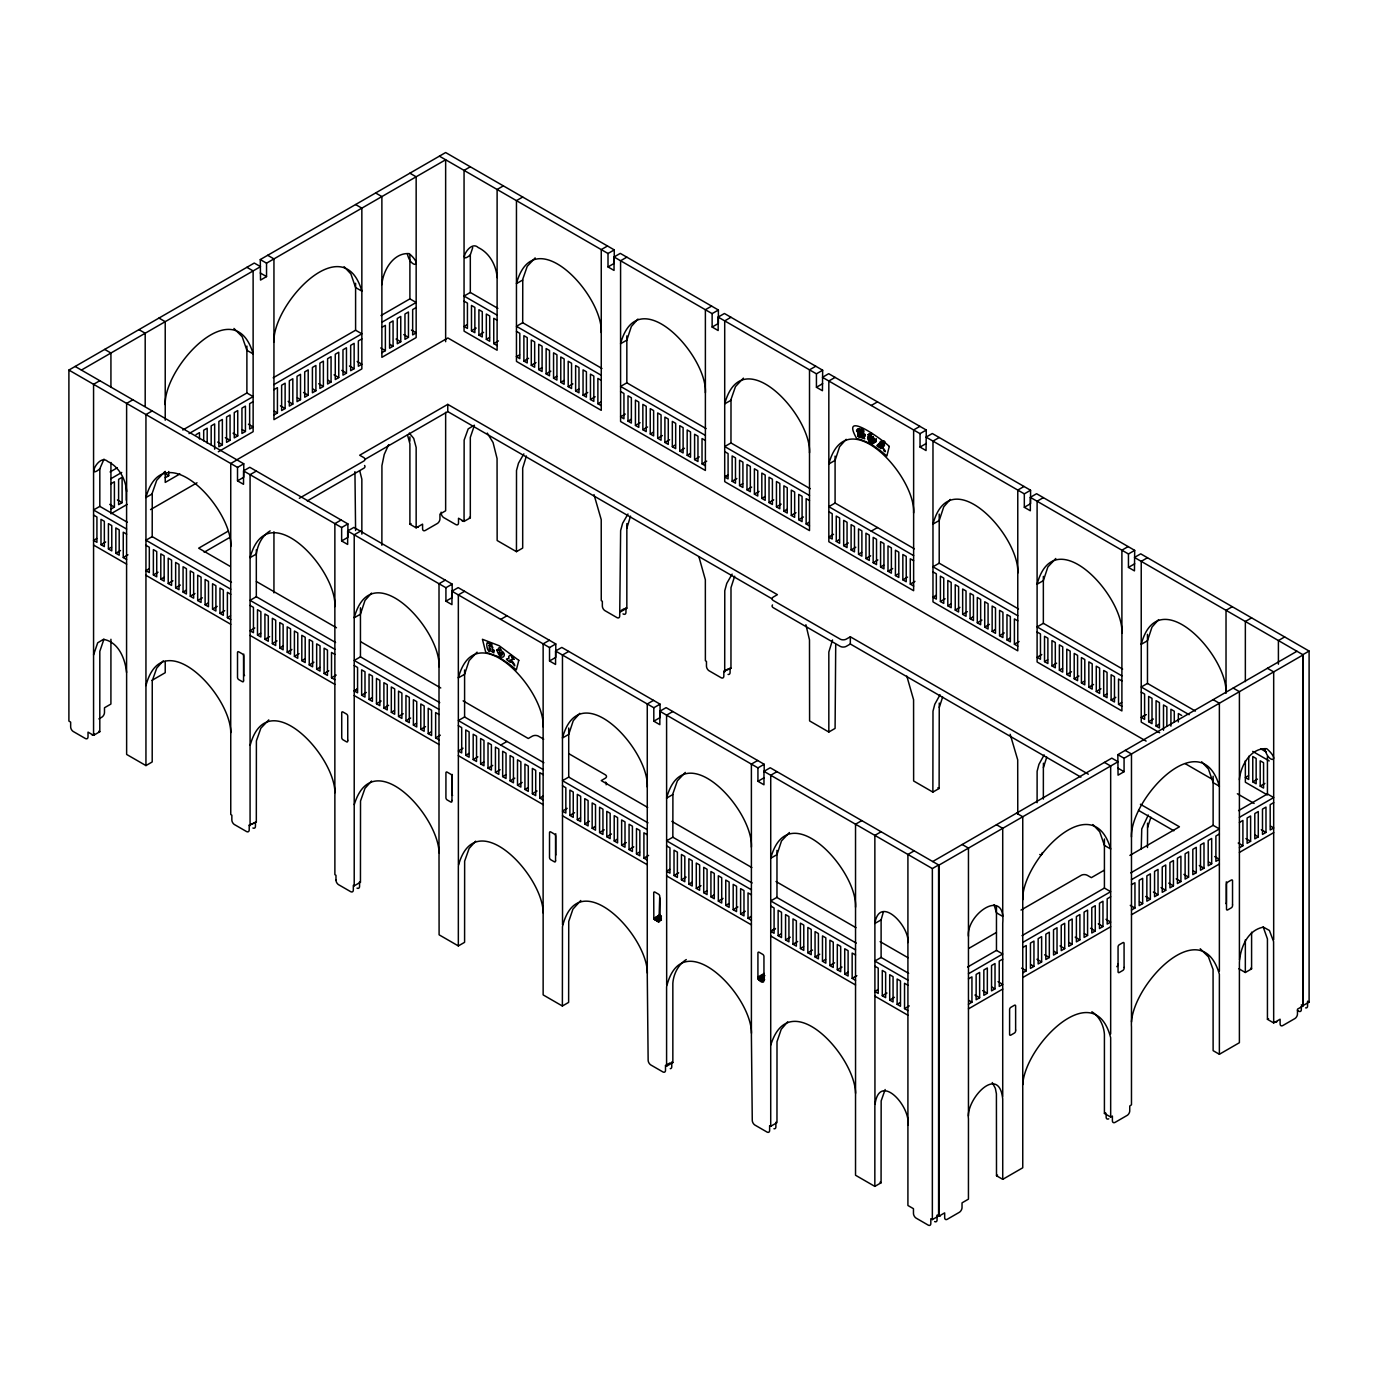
<?xml version="1.0" encoding="UTF-8"?>
<svg xmlns="http://www.w3.org/2000/svg" width="1378" height="1378" viewBox="0 0 1378 1378"><rect width="100%" height="100%" fill="white"/><g stroke="black" fill="none" stroke-linecap="round" stroke-linejoin="round"><path stroke-width="1.5" d="M99.819 380.707L93.566 384.307L93.566 735.335L88.02 732.131L88.02 736.817A3.927 2.274 60 0 1 85.453 738.556L73.12 731.425A3.79 2.188 60 0 1 70.657 726.912L70.657 722.106L68.9 721.09L68.9 370.062L254.275 263.043L260.528 266.643L81.423 370.062M104.005 459.098L99.819 468.778L99.819 506.553M110.929 639.271L110.912 704.055L104.487 707.758L104.487 712.443A3.927 2.274 -60 0 1 101.938 717.128L98.889 718.903M127.155 504.4L110.929 513.77L110.929 462.474M110.929 387.39L110.929 353.026L104.676 349.409M126.569 672.447L126.621 403.392L132.874 399.792M145.19 406.286L145.19 333.235L138.937 329.635M165.222 420.204L165.222 321.677L158.97 318.06M230.712 732.562L230.746 463.508L236.999 459.907M246.886 267.315L253.121 270.915L253.139 431.676L218.327 451.76M256.325 549.788L256.325 596.932M355.593 204.547L361.846 208.147L361.846 368.908L273.946 419.653L273.946 258.909L267.694 255.292M334.854 792.694L334.871 523.623L341.124 520.023M360.45 607.784L360.45 657.048M409.903 173.197L416.156 176.797L416.156 337.558L381.878 357.333L381.878 196.589L375.626 192.972M409.903 441.132L409.903 436.843M438.996 852.81L439.014 583.755L445.249 580.138M464.593 670.035L464.593 717.163M472.723 247.592L470.311 254.878L470.311 292.653M470.311 166.79L464.059 170.407L464.059 331.151L497.113 350.236L497.113 189.492L503.366 185.875M543.121 912.925L543.139 643.87L549.391 640.253M568.718 728.015L568.718 777.278M522.693 197.037L516.457 200.637L516.457 361.398L601.256 410.351L601.256 249.607L607.509 245.99M626.835 335.887L626.835 383.015M647.264 973.057L647.264 703.986L653.516 700.369M626.835 257.152L620.582 260.769L620.582 421.513L705.381 470.466L705.381 309.723L711.634 306.105M757.642 760.501L751.389 764.101L751.406 1033.19M776.968 850.381L776.968 897.509L856.238 943.086M815.759 366.238L809.506 369.838L809.506 530.599L724.707 481.628L724.707 320.885L730.96 317.267M835.085 456.118L835.085 503.246M855.549 1093.305L855.531 824.216L861.767 820.616M881.11 831.778L874.858 835.378L874.944 1104.174M68.9 370.062L237.516 467.418L237.516 480.853L243.527 484.315L243.527 470.897L341.641 527.533L341.641 540.968L347.652 544.431L347.652 531.012L445.921 587.734L445.921 601.17L451.95 604.649L451.95 591.214L549.529 647.557L549.529 660.992L555.558 664.472L555.558 651.036L653.809 707.758L653.809 721.194L659.838 724.673L659.838 711.237L757.934 767.89L757.934 781.309L763.963 784.788L763.963 771.353L932.355 868.571L938.59 864.971L938.59 1215.999L932.355 1219.599L930.822 1218.72L930.822 1223.526A3.79 2.188 60 0 1 928.359 1225.197L916.025 1218.066A3.927 2.274 60 0 1 913.459 1213.381L913.459 1208.695L907.913 1205.492L907.913 854.463L914.165 850.863M919.884 426.353L913.631 429.953L913.631 590.714L828.833 541.743L828.833 381L835.085 377.4M939.21 514.115L939.21 563.378M968.458 1116.042L968.458 848.107L962.206 844.507M996.466 906.362L996.466 950.579M939.21 437.515L932.975 441.115L932.975 601.876L1017.774 650.829L1017.774 490.086L1024.009 486.468M1022.752 1084.693L1022.752 816.758L1016.516 813.158M1043.353 576.366L1043.353 623.493M1110.668 1033.948L1110.668 766.013L1104.415 762.396M1117.834 963.842L1117.834 964.686A1.791 1.033 -60 0 1 1116.817 966.684M1043.353 497.63L1037.1 501.23L1037.1 661.991L1121.899 710.945L1121.899 550.201L1128.151 546.584M1131.476 1021.925L1131.476 753.99L1125.223 750.39M1147.478 634.345L1147.478 683.609M1219.375 971.18L1219.375 703.245L1213.122 699.645M1239.408 959.605L1239.408 691.67L1233.172 688.07M1245.35 760.69L1245.35 782.222L1267.398 794.951M1273.685 939.83L1273.685 671.896L1267.433 668.278M93.566 735.335L99.802 731.718L99.819 651.329L103.936 639.203M126.621 559.468L123.245 557.539L123.245 532.201L126.621 534.147M441.149 512.168L441.149 513.012A3.79 2.188 60 0 0 443.613 517.525L455.963 524.639A3.927 2.274 60 0 0 458.512 522.917L458.512 518.231L464.059 521.418L464.145 440.099L468.175 428.902L473.929 425.44M464.059 521.418L470.311 517.818L470.311 437.412L474.428 425.285M497.113 345.568L493.755 343.622L493.755 318.301L497.113 320.247M1002.719 959.157L999.222 961.103L999.222 986.424L1002.719 984.409L998.034 981.636M93.566 515.062L96.925 517.008L96.925 542.329L93.566 540.314M110.929 509.102L114.408 507.087L114.408 481.766L110.929 483.781M165.222 477.753L168.719 475.737L168.719 471.517M273.946 414.985L277.426 412.969L277.426 387.649L273.946 389.664M354.215 690.878L357.333 689L354.215 690.878L357.574 692.824L357.574 667.486L354.215 665.54M516.457 331.409L519.816 333.338L519.816 358.676L516.457 356.644M475.686 841.166L469.123 848.452L464.644 861.147L464.593 942.328L458.34 945.928L458.34 865.935C475.152 801.789 545.361 877.39 543.139 914.906L543.139 994.899L562.379 1006.009L562.465 926.722C578.123 861.543 649.744 937.143 647.264 975.021L648.142 1060.199A3.927 2.274 60 0 0 650.709 1064.901L663.042 1072.015A3.79 2.188 60 0 0 665.505 1070.344L665.505 1065.538L666.59 1066.176L666.59 986.837C682.248 921.658 753.869 997.259 751.389 1035.136L752.267 1120.314A3.927 2.274 60 0 0 754.834 1125.016L767.167 1132.13A3.79 2.188 60 0 0 769.63 1130.46L769.63 1125.654L770.715 1126.291L776.968 1122.674L777.003 1041.699L781.205 1029.349L787.699 1021.821M666.59 1066.176L672.843 1062.559L672.843 983.237C673.532 973.953 678.269 964.583 686.278 959.553M724.707 451.639L728.084 453.586L728.084 478.907L724.707 476.96L727.842 475.083M770.733 931.339L775.418 928.565L770.733 931.339L774.091 933.285L774.091 907.964L770.733 906.018M770.715 1126.291L770.733 775.263L776.968 771.663M932.975 571.87L936.334 573.816L936.334 599.137L932.975 597.122M968.458 1004.2L971.938 1002.185L971.938 976.864L968.458 978.88M1022.752 972.851L1026.248 970.835L1026.248 945.497L1022.752 947.513M1131.476 909.997L1134.955 908.068L1134.955 882.747L1131.476 884.762M1141.225 692.118L1144.601 694.064L1144.601 719.385L1141.225 717.438L1145.91 714.665M770.819 1044.972C789.818 983.014 857.271 1058.39 855.531 1095.252L855.531 1175.245L874.841 1186.389L874.858 1106C878.32 1070.379 910.944 1105.879 907.913 1125.085M874.841 1186.389L881.076 1182.789L881.162 1100.884L885.158 1089.516M1238.891 968.768L1245.333 972.489L1245.35 939.882M1245.333 972.489L1251.586 968.872L1251.603 932.2M145.947 685.589C162.897 621.22 233.485 697.509 230.746 735.215L230.763 814.536L231.848 815.173L231.848 819.979A3.79 2.188 60 0 0 234.312 824.492L246.645 831.606A3.927 2.274 60 0 0 249.211 829.883L249.211 825.198L256.325 822.098L256.394 740.899L260.855 728.204L268.779 719.902M360.45 531.185L354.215 534.785L354.215 885.813L353.336 885.313L353.336 889.999A3.927 2.274 60 0 1 350.77 891.721L338.437 884.607A3.79 2.188 60 0 1 335.974 880.094M626.835 528.187L630.538 516.095M381.878 284.678C382.946 270.467 393.367 252.415 409.249 253.621C424.045 266.557 410.782 268.986 407.406 254.034M1239.408 779.759C1240.476 765.565 1250.897 747.513 1266.778 748.719C1281.574 761.655 1268.311 764.084 1264.935 749.132M490.775 644.749L490.826 644.267M881.11 957.641L881.11 919.867L883.436 911.685M906.81 676.081L913.58 699.731L913.631 780.981L932.872 792.092L932.992 711.169L934.784 704.261L940.037 694.77M932.872 792.092L939.124 788.492L939.245 707.551L942.638 697.027M165.222 404.667C163.793 366.789 234.673 290.052 253.139 353.905L246.886 350.305L242.183 336.714L233.967 328.446M273.946 341.899C272.499 304.021 343.398 227.284 361.846 291.137L355.593 287.537L350.89 273.946L344.104 266.695M1022.752 899.748C1021.322 861.87 1092.22 785.15 1110.668 849.003L1104.415 845.386L1099.713 831.795L1092.909 824.544M1131.476 836.98C1130.029 799.102 1200.927 722.382 1219.375 786.235L1213.122 782.618L1208.437 769.045L1201.633 761.776M152.2 536.8L152.252 493.1L156.73 480.25L164.654 471.81M522.693 322.9L522.762 279.2L527.24 266.333L535.146 257.893M672.843 837.393L672.912 793.694L677.373 780.844L685.297 772.403M730.96 443.13L731.012 399.431L735.49 386.581L743.414 378.14M862.869 434.139C859.114 441.976 853.998 431.9 862.921 429.557M93.566 654.929L97.683 642.803L103.436 639.358C118.68 641.855 125.329 659.132 126.621 672.895L126.638 754.438L145.947 765.582L152.2 761.965L152.252 680.784L156.73 668.089L163.293 660.82M968.458 936.196C966.288 913.958 1006.095 886.743 1002.719 923.226L1002.719 1096.268M1043.353 799.068L1043.37 767.684L1046.763 757.142M354.267 804.631C373.197 742.242 441.322 818.325 439.014 855.445L439.1 934.818L458.34 945.928M835.723 644.491L835.085 728.411L828.833 732.028L809.592 720.918L809.489 639.857L805.889 624.716M1147.564 827.61L1147.478 847.504M1150.906 817.257L1147.564 827.455L1147.564 823.183M526.396 455.98L522.693 468.072L522.693 548.065L516.457 551.665L497.148 540.52L497.062 458.529L493.066 442.545L487.278 433.071M734.663 576.211L730.995 587.631L730.96 668.296L723.829 671.396L723.829 676.081A3.927 2.274 60 0 1 721.28 677.821L708.929 670.69A3.79 2.188 60 0 1 706.466 666.177L706.466 661.371L705.381 660.751L705.347 579.742L698.887 556.678M832.536 639.943L828.833 652.035L828.833 732.028M388.665 444.629L384.238 454.447L381.93 465.626L381.878 545.257M858.236 432.261C855.807 429.368 858.098 427.628 859.734 429.505C863.817 428.558 860.871 432.554 863.403 433.45C862.163 437.808 869.191 441.701 859.7 435.879M1044.162 754.886L1038.926 764.377L1037.117 771.284L1037.1 802.685M1148.287 815.018L1141.742 828.97L1141.225 849.261M523.864 453.879L518.49 463.18L516.509 470.484L516.457 551.665M627.989 513.994L622.615 523.295L620.634 530.599L619.704 615.966A3.927 2.274 60 0 1 617.155 617.706L604.804 610.575A3.79 2.188 60 0 1 602.341 606.062L602.341 601.256L601.256 600.636L601.221 519.627L594.004 494.616M732.114 574.109L726.757 583.411L724.776 590.714L724.707 671.913M491.102 646.713C494.22 643.715 489.224 642.958 488.277 643.44C485.831 639.599 486.4 650.864 489.621 651.57C487.571 646.713 497.113 656.996 492.807 650.76C496.338 652.276 493.169 648.693 492.049 649.503C491.257 648.849 494.823 646.885 491.154 646.661M580.793 900.506L572.938 909.118L568.735 921.469L568.632 1002.392L562.379 1006.009M270.14 530.892C262.009 535.715 257.617 544.93 256.325 554.042L250.073 557.659L250.09 745.36M637.928 319.059L631.365 326.465L626.835 340.142L620.582 343.742C637.825 279.527 707.345 355.214 705.381 392.713M371.543 593.091L364.981 600.481L360.45 614.175L354.215 617.775C371.457 553.56 440.96 629.246 439.014 666.728M477.046 652.156L469.123 660.596L464.593 674.29L458.34 677.89L458.392 864.747M846.178 439.306L839.615 446.696L835.085 460.373L828.833 463.99C846.092 399.775 915.595 475.444 913.631 512.943M579.811 713.322L573.248 720.728L568.718 734.405L562.465 738.005L562.534 924.862M950.303 499.422L943.758 506.811L939.21 520.505L932.975 524.105C950.217 459.89 1019.72 535.577 1017.774 573.059M1055.806 558.486L1047.883 566.926L1043.353 580.62L1037.1 584.22C1054.342 520.006 1123.862 595.692 1121.899 633.191M789.422 832.519L781.498 840.959L776.968 854.636L770.733 858.253C787.975 794.038 857.478 869.707 855.531 907.206M1158.571 619.652L1152.008 627.059L1147.478 640.736L1141.225 644.336L1141.225 722.106L1159.656 732.751M371.543 781.05L364.981 788.337L360.519 801.014L360.45 882.213L354.215 885.813M445.645 341.71L445.645 159.762L266.54 263.181L266.54 276.599L260.528 280.078L260.287 259.564L445.645 152.545L614.261 249.9L614.261 263.336L608.008 266.936L608.008 253.5L439.41 156.162M152.2 410.937L145.947 414.554L145.947 765.582M99.819 468.778C86.469 480.491 98.837 452.931 107.639 461.423C119.042 466.815 125.725 479.217 126.621 491.481M470.311 254.878C456.962 266.574 469.33 239.031 478.149 247.506C489.534 252.915 496.235 265.317 497.113 277.564M110.085 471.965L117.302 467.797M182.792 429.988L246.886 392.988L253.139 396.588L189.027 433.588M273.188 377.796L355.593 330.22L361.846 333.82L273.946 384.583M381.051 315.528L409.903 298.871L416.156 302.471L381.878 322.263M110.929 478.7L121.746 472.447M196.003 434.656L199.483 432.64L199.483 438.979M253.139 401.67L249.642 403.685L249.642 429.023L253.139 427.008L248.436 424.217M361.846 338.919L358.349 340.934L358.349 366.255L361.846 364.24L357.16 361.449M381.878 327.344L385.375 325.329L385.375 350.649L381.878 352.665M416.156 307.552L412.659 309.568L412.659 334.906L416.156 332.89L411.454 330.1M122.108 502.643L118.611 504.658L118.611 479.337L122.108 477.322L122.108 502.643L117.423 499.938M222.358 444.767L218.861 446.782L218.861 421.461L222.358 419.446L222.358 444.767L217.672 442.062M230.057 440.323L226.56 442.338L226.56 417.017L230.057 415.002L230.057 440.323L225.355 437.618M237.739 435.879L234.26 437.894L234.26 412.573L237.739 410.558L237.739 435.879L233.054 433.174M245.439 431.452L241.942 433.467L241.942 408.129L245.439 406.114L245.439 431.452L242.304 429.643M285.125 408.525L281.629 410.541L281.629 385.22L285.125 383.205L285.125 408.525L280.44 405.821M292.825 404.081L289.328 406.097L289.328 380.776L292.825 378.761L292.825 404.081L288.123 401.377M300.507 399.654L297.028 401.67L297.028 376.332L300.507 374.316L300.507 399.654L297.39 397.846M308.207 395.21L304.71 397.226L304.71 371.888L308.207 369.872L308.207 395.21L303.522 392.506M315.906 390.766L312.41 392.782L312.41 367.461L315.906 365.446L315.906 390.766L312.772 388.958M323.382 386.443L319.885 388.458L319.885 363.137L323.382 361.122L323.382 386.443L318.697 383.739M331.064 381.999L327.585 384.014L327.585 358.693L331.064 356.678L331.064 381.999L327.947 380.207M338.764 377.555L335.267 379.57L335.267 354.249L338.764 352.234L338.764 377.555L334.079 374.85M346.464 373.128L342.967 375.143L342.967 349.805L346.464 347.79L346.464 373.128L341.778 370.406M354.146 368.684L350.667 370.699L350.667 345.361L354.146 343.346L354.146 368.684L349.461 365.98M393.074 346.205L389.578 348.221L389.578 322.9L393.074 320.885L393.074 346.205L389.94 344.414M400.757 341.761L397.277 343.777L397.277 318.456L400.757 316.44L400.757 341.761L396.072 339.057M408.456 337.334L404.96 339.35L404.96 314.012L408.456 311.996L408.456 337.334L403.771 334.613M179.881 473.963L165.222 482.421L165.222 471.379M152.2 493.927L145.947 497.544C163.19 433.312 232.71 508.999 230.746 546.498M522.693 280.027L516.457 283.627C533.699 219.412 603.202 295.099 601.256 332.598M93.566 540.383L96.684 538.505M467.194 324.605L464.059 326.483L467.435 328.429L467.435 303.108L464.059 301.162M150.529 509.619L197.002 482.8M236.017 460.269L447.867 337.954L1146.117 741.088M100.99 544.672L104.349 546.618L104.349 521.297L100.99 519.351L100.99 544.672L105.675 541.967M471.483 330.772L474.859 332.718L474.859 307.38L471.483 305.451L471.483 330.772L476.168 328.067M237.516 467.418L243.768 463.8L243.768 477.236L237.516 480.853M608.008 253.5L614.261 249.9M243.527 470.897L249.78 467.28L347.893 523.916L347.893 537.351L341.641 540.968M614.037 256.98L620.289 253.38L718.386 310.016L718.386 323.451L712.133 327.051L712.133 313.633L614.037 256.98L614.037 270.415L608.008 266.936M108.414 548.961L111.773 550.907L111.773 525.586L108.414 523.64L108.414 548.961L111.532 547.152M478.907 335.061L482.283 336.99L482.283 311.669L478.907 309.723L478.907 335.061L483.592 332.356M256.325 471.069L250.073 474.669L250.073 557.659C267.332 493.445 336.835 569.114 334.871 606.613M115.838 553.25L119.197 555.196L119.197 529.858L115.838 527.929L115.838 553.25L120.523 550.545M486.331 339.332L489.707 341.279L489.707 315.958L486.331 314.012L486.331 339.332L489.448 337.541M123.245 557.539L127.947 554.817M493.755 343.622L498.44 340.917M149.082 568.752L145.947 570.63L149.324 572.576L149.324 547.255L145.947 545.309M516.457 356.73L519.575 354.852M228.025 531.236L198.656 548.186L230.315 566.461M1088.327 774.195L850.329 636.791L846.281 639.116A4.323 2.498 0 0 1 840.408 639.254L773.11 600.412A4.323 2.498 0 0 1 773.351 597.001L777.399 594.676L447.764 404.374L359.675 455.222L363.723 457.548A4.323 2.498 0 0 1 363.964 460.958L299.336 498.268M153.371 574.919L156.73 576.865L156.73 551.544L153.371 549.598L153.371 574.919L158.057 572.214M523.881 361.019L527.24 362.965L527.24 337.627L523.881 335.681L523.881 361.019L528.566 358.314M204.168 552.234L229.868 537.386M365.187 459.27L447.764 411.591L771.801 598.672M160.795 579.208L164.154 581.154L164.154 555.816L160.795 553.887L160.795 579.208L163.913 577.399M531.288 365.291L534.664 367.237L534.664 341.916L531.288 339.97L531.288 365.291L535.99 362.586M307.26 500.92L363.964 468.158A4.323 2.498 0 0 0 364.584 465.488M168.219 583.497L171.578 585.426L171.578 560.105L168.219 558.159L168.219 583.497L172.905 580.793M538.712 369.58L542.088 371.526L542.088 346.205L538.712 344.259L538.712 369.58L541.847 367.771M175.643 587.769L179.002 589.715L179.002 564.394L175.643 562.448L175.643 587.769L180.329 585.064M546.136 373.869L549.512 375.815L549.512 350.494L546.136 348.548L546.136 373.869L550.821 371.164M183.067 592.058L186.426 594.004L186.426 568.683L183.067 566.737L183.067 592.058L186.185 590.249M553.56 378.158L556.936 380.104L556.936 354.766L553.56 352.82L553.56 378.158L556.678 376.349M190.267 596.226L193.643 598.173L193.643 572.835L190.267 570.905L190.267 596.226L194.953 593.522M560.777 382.326L564.136 384.255L564.136 358.935L560.777 356.988L560.777 382.326L563.895 380.517M197.691 600.515L201.067 602.462L201.067 577.124L197.691 575.177L197.691 600.515L202.377 597.811M568.201 386.598L571.56 388.544L571.56 363.224L568.201 361.277L568.201 386.598L572.886 383.894M205.115 604.787L208.491 606.733L208.491 581.413L205.115 579.466L205.115 604.787L208.233 602.996M575.625 390.887L578.984 392.833L578.984 367.513L575.625 365.566L575.625 390.887L578.743 389.078M341.641 527.533L347.893 523.916M712.133 313.633L718.386 310.016M212.539 609.076L215.898 611.022L215.898 585.702L212.539 583.755L212.539 609.076L217.224 606.372M347.652 531.012L353.905 527.395L452.173 584.134L452.173 597.57L445.921 601.17M583.049 395.176L586.408 397.122L586.408 371.784L583.049 369.855L583.049 395.176L587.734 392.472M718.162 317.095L724.415 313.495L822.666 370.217L822.442 390.732L816.431 387.27L816.431 373.834L718.162 317.095L718.162 330.531L712.133 327.051M219.963 613.365L223.322 615.311L223.322 589.991L219.963 588.044L219.963 613.365L224.648 610.661M590.456 399.465L593.832 401.394L593.832 376.073L590.456 374.127L590.456 399.465L595.141 396.761M230.746 594.262L227.387 592.333L227.387 617.654L230.505 615.845M601.256 380.362L597.88 378.416L597.88 403.737L601.015 401.945M407.475 434.828L409.903 443.819L409.903 524.208L411.023 523.571M151.89 680.405L165.222 672.705L165.222 661.388M409.903 524.208L416.156 527.826L422.581 524.122L422.581 528.808A3.927 2.274 -60 0 0 425.13 530.53L437.481 523.416A3.79 2.188 -60 0 0 439.944 518.903L439.944 514.097L445.645 510.79L445.645 412.332M254.758 627.972L250.073 630.745L253.449 632.691L253.449 607.371L250.073 605.424M625.267 414.072L620.582 416.845L623.941 418.791L623.941 393.471L620.582 391.524M257.497 635.034L260.873 636.981L260.873 611.66L257.497 609.713L257.497 635.034L260.631 633.243M628.006 421.134L631.365 423.08L631.365 397.742L628.006 395.813L628.006 421.134L631.124 419.325M264.921 639.323L268.297 641.27L268.297 615.949L264.921 614.002L264.921 639.323L269.606 636.619M635.43 425.423L638.789 427.352L638.789 402.031L635.43 400.085L635.43 425.423L640.115 422.719M272.344 643.612L275.703 645.559L275.703 620.221L272.344 618.291L272.344 643.612L277.03 640.908M642.854 429.695L646.213 431.641L646.213 406.321L642.854 404.374L642.854 429.695L647.539 426.991M279.768 647.901L283.127 649.83L283.127 624.51L279.768 622.563L279.768 647.901L282.886 646.093M650.261 433.984L653.637 435.93L653.637 410.61L650.261 408.663L650.261 433.984L653.396 432.175M287.192 652.173L290.551 654.119L290.551 628.799L287.192 626.852L287.192 652.173L291.878 649.469M657.685 438.273L661.061 440.219L661.061 414.899L657.685 412.952L657.685 438.273L662.37 435.569M730.96 400.257L724.707 403.875C741.95 339.643 811.47 415.329 809.506 452.828M294.41 656.341L297.769 658.288L297.769 632.967L294.41 631.021L294.41 656.341L299.095 653.637M664.902 442.441L668.278 444.388L668.278 419.05L664.902 417.103L664.902 442.441L669.587 439.737M301.816 660.63L305.193 662.577L305.193 637.239L301.816 635.31L301.816 660.63L304.951 658.822M672.326 446.713L675.685 448.66L675.685 423.339L672.326 421.392L672.326 446.713L675.444 444.922M309.24 664.919L312.617 666.849L312.617 641.528L309.24 639.581L309.24 664.919L313.926 662.215M679.75 451.002L683.109 452.949L683.109 427.628L679.75 425.681L679.75 451.002L684.435 448.298M445.921 587.734L452.173 584.134M816.431 373.834L822.666 370.217M316.664 669.191L320.041 671.138L320.041 645.817L316.664 643.87L316.664 669.191L319.799 667.4M451.95 591.214L458.185 587.614L555.782 643.957L555.782 657.375L549.529 660.992M687.174 455.291L690.533 457.238L690.533 431.917L687.174 429.97L687.174 455.291L690.292 453.483M816.431 387.27L822.666 383.652M464.593 591.3L458.34 594.9L458.34 677.89C475.582 613.675 545.102 689.362 543.139 726.861M324.088 673.48L327.464 675.427L327.464 650.106L324.088 648.16L324.088 673.48L328.774 670.776M694.598 459.58L697.957 461.527L697.957 436.189L694.598 434.259L694.598 459.58L699.283 456.876M334.871 654.395L331.512 652.449L331.512 677.769L336.198 675.065M705.381 440.478L702.022 438.531L702.022 463.869L706.707 461.148M724.707 476.96L727.842 475.169M361.639 695.149L364.998 697.096L364.998 671.775L361.639 669.829L361.639 695.149L366.324 692.445M732.131 481.249L735.49 483.196L735.49 457.875L732.131 455.929L732.131 481.249L736.817 478.545M500.731 619.394L506.983 615.777M871.24 405.476L877.493 401.876M369.046 699.438L372.422 701.385L372.422 676.064L369.046 674.118L369.046 699.438L372.181 697.647M739.555 485.538L742.914 487.485L742.914 462.147L739.555 460.218L739.555 485.538L742.673 483.73M376.47 703.727L379.846 705.674L379.846 680.353L376.47 678.407L376.47 703.727L381.155 701.023M746.979 489.827L750.338 491.757L750.338 466.436L746.979 464.489L746.979 489.827L751.665 487.106M856.496 430.539L859.803 428.455M856.616 431.159L859.734 429.35M857.168 431.831L861.853 429.126M857.839 432.158L862.525 429.454M858.115 432.864L862.8 430.16M383.894 708.016L387.27 709.963L387.27 684.625L383.894 682.696L383.894 708.016L388.579 705.312M754.403 494.099L757.762 496.046L757.762 470.725L754.403 468.778L754.403 494.099L759.089 491.395M857.822 434.414L864.075 430.797M857.719 435.637L863.972 432.02M858.012 436.068L862.697 433.364M858.46 436.464L863.145 433.76M858.821 436.654L863.868 433.726M859.855 436.413L863.575 434.501M859.338 437.033L864.075 434.38M861.164 436.275L864.437 434.604M860.079 437.274L865.108 434.363M860.492 437.394L865.177 434.69M861.026 437.498L864.144 435.706M861.646 437.636L864.764 435.844M862.094 437.773L865.212 435.965M871.275 432.968L868.106 434.828L870.965 436.154L870.362 433.674L868.106 434.828L871.413 433.209M868.45 435.103L871.74 433.398M868.829 435.31L871.947 433.519M869.036 435.448L872.171 433.657M391.318 712.305L394.694 714.235L394.694 688.914L391.318 686.967L391.318 712.305L394.435 710.497M761.827 498.388L765.186 500.335L765.186 475.014L761.827 473.067L761.827 498.388L764.945 496.58M867.727 437.704C866.607 434.931 874.1 437.567 875.323 440.65C873.738 446.145 867.658 441.563 867.727 437.704L870.844 435.896M868.019 438.359L871.154 436.55M868.347 439.065L873.032 436.361M868.691 439.789L873.376 437.084M869.018 440.495L873.704 437.791M869.311 441.149L873.996 438.428M869.552 441.666L874.238 438.962M869.725 442.045L874.41 439.341M869.811 442.217L876.374 438.686M870.259 442.304L875.374 439.616M870.879 442.407L875.564 439.703M871.103 442.51L875.788 439.806M871.344 442.631L876.236 440.047L871.723 442.838M398.535 716.457L401.894 718.403L401.894 693.082L398.535 691.136L398.535 716.457L403.22 713.752M769.027 502.557L772.403 504.503L772.403 479.165L769.027 477.236L769.027 502.557L773.713 499.852M871.964 443.061L875.719 441.752M872.756 443.492L876.287 441.477M879.25 443.837L884.056 441.253M884.142 443.992C876.718 449.762 873.928 444.853 884.125 441.425M877.131 445.559C876.925 443.371 882.971 444.87 884.59 441.356M877.338 445.972L884.745 441.632M883.918 442.751L877.545 446.231L884.056 442.82L883.281 441.391M878.354 446.627L884.607 443.01M878.923 446.782L884.09 443.871M405.959 720.746L409.318 722.692L409.318 697.371L405.959 695.425L405.959 720.746L410.644 718.041M776.451 506.846L779.827 508.775L779.827 483.454L776.451 481.508L776.451 506.846L781.137 504.141M878.113 445.283C880.49 442.975 878.423 442.82 881.558 440.839C882.23 442.2 886.64 447.884 882.471 445.37C880.094 445.352 888.483 453.672 884.194 451.226C879.887 438.497 877.7 455.756 884.4 444.526M881.455 446.903L884.573 445.111M413.383 725.035L416.742 726.981L416.742 701.643L413.383 699.714L413.383 725.035L416.5 723.226M783.875 511.117L787.251 513.064L787.251 487.743L783.875 485.797L783.875 511.117L787.01 509.326M549.529 647.557L555.782 643.957M920.039 433.657L926.274 430.039L828.695 373.696L822.442 377.314L920.039 433.657L920.039 447.075L926.05 450.554L926.274 430.039M621.271 610.385L624.389 608.576M249.211 825.198L256.325 822.098M620.582 611.798L626.835 608.18L626.852 523.623M555.558 651.036L561.793 647.419L660.062 704.158L660.062 717.593L653.809 721.194M420.79 729.324L424.166 731.253L424.166 705.932L420.79 703.986L420.79 729.324L425.492 726.619M791.299 515.406L794.658 517.353L794.658 492.032L791.299 490.086L791.299 515.406L795.984 512.702M920.039 447.075L926.274 443.475M568.718 651.415L562.465 655.032L562.465 738.005C579.707 673.79 649.227 749.477 647.264 786.976M428.213 733.596L431.59 735.542L431.59 710.221L428.213 708.275L428.213 733.596L431.348 731.804M798.723 519.695L802.082 521.642L802.082 496.321L798.723 494.375L798.723 519.695L803.408 516.991M439.014 714.51L435.637 712.564L435.637 737.885L440.323 735.18M809.506 500.593L806.147 498.647L806.147 523.984L809.265 522.176M463.025 748.202L458.34 750.993L461.699 752.939L461.699 727.601L458.34 725.672M833.518 534.302L828.833 537.076L832.209 539.022L832.209 513.701L828.833 511.755M465.764 755.282L469.123 757.211L469.123 731.89L465.764 729.944L465.764 755.282L468.882 753.473M836.257 541.365L839.633 543.311L839.633 517.99L836.257 516.044L836.257 541.365L839.391 539.573M473.188 759.554L476.547 761.5L476.547 736.179L473.188 734.233L473.188 759.554L477.873 756.849M843.68 545.654L847.057 547.6L847.057 522.279L843.68 520.333L843.68 545.654L848.366 542.949M500.731 745.05L506.983 741.45M871.24 531.15L877.493 527.55M480.612 763.843L483.971 765.789L483.971 740.468L480.612 738.522L480.612 763.843L483.73 762.034M851.104 549.943L854.481 551.889L854.481 526.551L851.104 524.622L851.104 549.943L855.79 547.238M488.019 768.132L491.395 770.078L491.395 744.757L488.019 742.811L488.019 768.132L492.721 765.427M858.528 554.232L861.887 556.161L861.887 530.84L858.528 528.894L858.528 554.232L861.646 552.423M495.443 772.421L498.819 774.367L498.819 749.029L495.443 747.083L495.443 772.421L500.128 769.716M865.952 558.503L869.311 560.45L869.311 535.129L865.952 533.183L865.952 558.503L870.638 555.799M502.66 776.572L506.036 778.518L506.036 753.198L502.66 751.251L502.66 776.572L505.778 774.78M873.17 562.672L876.529 564.618L876.529 539.298L873.17 537.351L873.17 562.672L877.855 559.968M510.084 780.861L513.443 782.807L513.443 757.487L510.084 755.54L510.084 780.861L514.769 778.157M880.576 566.961L883.953 568.907L883.953 543.569L880.576 541.64L880.576 566.961L883.711 565.152M517.508 785.15L520.867 787.096L520.867 761.776L517.508 759.829L517.508 785.15L522.193 782.446M888 571.25L891.377 573.179L891.377 547.858L888 545.912L888 571.25L892.686 568.546M653.809 707.758L660.062 704.158M1024.319 493.858L1030.572 490.258L1030.572 503.676L1024.319 507.293L1024.319 493.858L926.05 437.119L932.303 433.519L1030.572 490.258M723.829 671.396L728.514 668.692M659.838 711.237L666.091 707.637L764.187 764.273L764.187 771.956M1030.331 497.337L1036.583 493.72L1134.697 550.373L1134.456 570.888L1128.444 567.409L1128.444 553.973L1030.331 497.337L1030.331 510.773L1024.319 507.293M524.932 789.439L528.291 791.385L528.291 766.047L524.932 764.118L524.932 789.439L528.05 787.63M895.424 575.522L898.8 577.468L898.8 552.147L895.424 550.201L895.424 575.522L898.559 573.73M672.843 711.53L666.59 715.148L666.676 984.994M532.356 793.728L535.715 795.657L535.715 770.336L532.356 768.39L532.356 793.728L537.041 791.006M902.848 579.811L906.224 581.757L906.224 556.436L902.848 554.49L902.848 579.811L907.534 577.106M543.139 774.625L539.763 772.679L539.763 798L542.898 796.208M913.631 560.725L910.272 558.779L910.272 584.1L914.958 581.395M1080.886 777.123L850.329 644.008L846.281 646.334A4.323 2.498 0 0 1 840.408 646.471L773.11 607.612A4.323 2.498 0 0 1 772.49 604.942M567.15 808.335L562.465 811.108L565.841 813.054L565.841 787.734L562.465 785.787M932.975 597.208L936.093 595.313M569.889 815.397L573.248 817.343L573.248 792.005L569.889 790.076L569.889 815.397L574.574 812.693M940.399 601.48L943.758 603.426L943.758 578.105L940.399 576.159L940.399 601.48L945.084 598.775M577.313 819.686L580.672 821.615L580.672 796.295L577.313 794.348L577.313 819.686L580.431 817.877M947.806 605.769L951.182 607.715L951.182 582.394L947.806 580.448L947.806 605.769L950.941 603.96M584.737 823.958L588.096 825.904L588.096 800.584L584.737 798.637L584.737 823.958L589.422 821.254M955.23 610.058L958.606 612.004L958.606 586.683L955.23 584.737L955.23 610.058L959.915 607.354M592.161 828.247L595.52 830.193L595.52 804.873L592.161 802.926L592.161 828.247L595.279 826.438M962.654 614.347L966.03 616.293L966.03 590.955L962.654 589.009L962.654 614.347L967.339 611.643M599.585 832.536L602.944 834.482L602.944 809.162L599.585 807.215L599.585 832.536L604.27 829.832M970.078 618.636L973.454 620.565L973.454 595.244L970.078 593.298L970.078 618.636L973.195 616.827M672.843 794.52L666.59 798.138C683.85 733.906 753.353 809.592 751.389 847.091M606.785 836.704L610.161 838.651L610.161 813.313L606.785 811.366L606.785 836.704L611.47 834M977.295 622.787L980.654 624.734L980.654 599.413L977.295 597.466L977.295 622.787L981.98 620.083M614.209 840.976L617.585 842.923L617.585 817.602L614.209 815.655L614.209 840.976L617.344 839.185M984.719 627.076L988.078 629.023L988.078 603.702L984.719 601.755L984.719 627.076L989.404 624.372M621.633 845.265L625.009 847.212L625.009 821.891L621.633 819.944L621.633 845.265L626.318 842.561M992.143 631.365L995.502 633.312L995.502 607.974L992.143 606.044L992.143 631.365L995.26 629.557M757.934 767.89L764.187 764.273M1128.444 553.973L1134.697 550.373M763.963 771.353L770.216 767.753L938.952 865.143L1118.058 761.741L1111.805 758.141L932.699 861.543M629.057 849.554L632.416 851.501L632.416 826.18L629.057 824.233L629.057 849.554L633.742 846.85M999.567 635.654L1002.926 637.583L1002.926 612.263L999.567 610.316L999.567 635.654L1004.252 632.933M757.934 781.309L764.187 777.709M1128.444 567.409L1134.697 563.791M1147.478 557.745L1141.225 561.363L1141.225 644.336C1158.209 580.414 1227.402 655.17 1225.972 692.411M636.481 853.843L639.84 855.79L639.84 830.452L636.481 828.522L636.481 853.843L639.599 852.035M1006.973 639.926L1010.35 641.872L1010.35 616.552L1006.973 614.605L1006.973 639.926L1010.108 638.135M647.264 834.741L643.905 832.794L643.905 858.132L648.59 855.411M1017.774 620.841L1014.397 618.894L1014.397 644.215L1019.083 641.511M669.725 869.346L666.59 871.223L669.966 873.17L669.966 847.849L666.59 845.903M1041.785 654.533L1037.1 657.323L1040.459 659.27L1040.459 633.932L1037.1 632.002M674.014 875.512L677.39 877.459L677.39 852.138L674.014 850.192L674.014 875.512L678.699 872.808M1044.524 661.612L1047.883 663.541L1047.883 638.221L1044.524 636.274L1044.524 661.612L1047.642 659.804M681.438 879.801L684.814 881.748L684.814 856.41L681.438 854.481L681.438 879.801L686.123 877.097M1051.948 665.884L1055.307 667.83L1055.307 642.51L1051.948 640.563L1051.948 665.884L1056.633 663.18M688.862 884.09L692.221 886.02L692.221 860.699L688.862 858.752L688.862 884.09L691.98 882.282M1059.372 670.173L1062.731 672.119L1062.731 646.799L1059.372 644.852L1059.372 670.173L1062.49 668.364M696.286 888.362L699.645 890.309L699.645 864.988L696.286 863.041L696.286 888.362L700.971 885.658M1066.779 674.462L1070.155 676.409L1070.155 651.088L1066.779 649.141L1066.779 674.462L1071.481 671.758M653.827 918.368L653.723 892.651A1.791 1.033 60 0 1 654.894 892.083L658.615 894.236A1.791 1.033 60 0 1 659.752 896.165L658.942 922.089L653.827 918.368L660.079 914.768L659.959 898.008M653.947 918.678L660.079 914.768M654.102 918.988L660.751 915.905L654.498 919.522M654.292 919.264L660.527 915.664M654.739 919.746L661.233 916.301M655.136 920.004L661.388 916.387M655.515 920.211L660.2 917.507M703.71 892.651L707.069 894.598L707.069 869.277L703.71 867.33L703.71 892.651L706.828 890.843M1074.203 678.751L1077.579 680.698L1077.579 655.36L1074.203 653.413L1074.203 678.751L1078.888 676.047M656.066 920.538L660.751 917.834M656.703 920.9L661.388 918.196M657.323 921.262L660.458 919.453M657.892 921.589L661.009 919.781M658.305 921.83L661.423 920.022M710.927 896.82L714.286 898.766L714.286 873.428L710.927 871.499L710.927 896.82L714.045 895.011M1081.42 682.902L1084.796 684.849L1084.796 659.528L1081.42 657.582L1081.42 682.902L1084.538 681.111M718.334 901.109L721.71 903.038L721.71 877.717L718.334 875.771L718.334 901.109L723.037 898.404M1088.844 687.191L1092.203 689.138L1092.203 663.817L1088.844 661.871L1088.844 687.191L1093.529 684.487M1232.276 606.699L1226.024 610.316L1226.024 693.306M725.758 905.38L729.134 907.327L729.134 882.006L725.758 880.06L725.758 905.38L728.893 903.589M1096.268 691.48L1099.627 693.427L1099.627 668.106L1096.268 666.16L1096.268 691.48L1100.953 688.776M733.182 909.669L736.558 911.616L736.558 886.295L733.182 884.349L733.182 909.669L737.867 906.965M1103.692 695.769L1107.051 697.716L1107.051 672.378L1103.692 670.449L1103.692 695.769L1106.81 693.961M1251.603 617.861L1245.35 621.478L1245.35 681.628M740.606 913.958L743.982 915.905L743.982 890.584L740.606 888.638L740.606 913.958L745.291 911.254M1111.116 700.058L1114.475 701.988L1114.475 676.667L1111.116 674.72L1111.116 700.058L1115.801 697.337M776.968 897.319L770.733 900.936L855.531 949.89M751.389 894.856L748.03 892.91L748.03 918.248L751.148 916.439M1121.899 680.956L1118.54 679.01L1118.54 704.33L1121.658 702.539M1141.225 717.438L1145.91 714.734M1284.658 636.946L1278.405 640.563L1278.405 664.196M778.139 935.628L781.515 937.574L781.515 912.253L778.139 910.307L778.139 935.628L781.274 933.819M1148.649 721.727L1152.008 723.674L1152.008 698.336L1148.649 696.407L1148.649 721.727L1153.334 719.023M785.563 939.917L788.939 941.863L788.939 916.542L785.563 914.596L785.563 939.917L790.249 937.212M1156.073 726.017L1159.432 727.946L1159.432 702.625L1156.073 700.679L1156.073 726.017L1159.191 724.208M1263.161 926.86L1267.433 938.918L1267.433 1019.307L1273.685 1022.924L1280.11 1019.203L1280.11 1023.888A3.927 2.274 -60 0 0 1282.66 1025.628L1295.01 1018.497A3.79 2.188 -60 0 0 1297.473 1013.984L1297.473 1009.178L1303.192 1005.888L1303.192 654.86L1124.069 758.262L1124.069 771.697L1118.058 775.177L1117.834 754.662L1296.939 651.26M792.987 944.206L796.363 946.152L796.363 920.814L792.987 918.885L792.987 944.206L797.673 941.501M1302.847 1005.699L1309.1 1002.082L1309.1 651.053L1302.847 654.671L1302.847 1005.699L1301.332 1004.82M800.411 948.495L803.787 950.424L803.787 925.103L800.411 923.157L800.411 948.495L803.546 946.686M757.917 977.071L757.934 952.818A1.791 1.033 60 0 1 759.106 952.25L762.809 954.403A1.791 1.033 60 0 1 763.946 956.332L763.963 980.757C763.877 984.753 757.073 979.844 757.917 977.071L764.17 973.454M757.917 977.915L764.17 974.298M757.952 978.208L764.204 974.608M758.038 978.535L764.273 974.918M758.141 978.845L764.394 975.228M758.296 979.138L764.549 975.538M758.486 979.431L764.738 975.813M758.71 979.689L763.395 976.968M758.933 979.896L763.636 977.191M759.192 980.068L763.877 977.364M759.347 980.154L764.032 977.45M759.726 980.378L764.411 977.674M807.835 952.766L811.211 954.713L811.211 929.392L807.835 927.446L807.835 952.766L812.52 950.062M760.277 980.705L763.395 978.897M760.897 981.067L764.032 979.258M761.534 981.429L764.652 979.62M815.053 956.935L818.411 958.881L818.411 933.561L815.053 931.614L815.053 956.935L819.738 954.231M881.11 919.867L874.858 923.467C879.612 894.012 909.773 926.343 907.913 942.552M822.477 961.224L825.835 963.17L825.835 937.832L822.477 935.903L822.477 961.224L825.594 959.415M829.9 965.513L833.259 967.442L833.259 942.121L829.9 940.175L829.9 965.513L834.586 962.809M665.505 1065.538L670.19 1062.834M837.307 969.785L840.683 971.731L840.683 946.41L837.307 944.464L837.307 969.785L842.01 967.08M844.731 974.074L848.107 976.02L848.107 950.699L844.731 948.753L844.731 974.074L847.866 972.265M855.531 954.988L852.155 953.042L852.155 978.363L856.84 975.658M877.975 989.576L874.858 991.471L878.217 993.417L878.217 968.079L874.858 966.202M1248.485 775.676L1245.35 777.554L1248.726 779.5L1248.726 756.281M1021.012 910.066L1081.437 875.185A4.323 2.498 0 0 1 1087.328 875.323L1091.359 877.648L1104.209 870.241M882.282 995.743L885.641 997.689L885.641 972.368L882.282 970.422L882.282 995.743L886.967 993.038M1252.774 781.843L1256.15 783.789L1256.15 758.468L1252.774 756.522L1252.774 781.843L1257.459 779.138M968.872 948.374L996.397 932.475M1129.891 855.411L1179.447 826.8L1140.398 804.252M889.706 1000.032L893.065 1001.978L893.065 976.657L889.706 974.711L889.706 1000.032L894.391 997.327M1260.198 786.132L1263.574 788.078L1263.574 762.74L1260.198 760.811L1260.198 786.132L1264.883 783.427M897.13 1004.321L900.489 1006.267L900.489 980.947L897.13 979L897.13 1004.321L900.247 1002.512M967.614 967.046L996.466 950.389L1002.719 954.007L968.458 973.781M1022.011 935.645L1104.415 888.069L1110.668 891.687L1022.752 942.431M1130.718 872.894L1213.122 825.301L1219.375 828.919L1131.476 879.664M1238.581 810.609L1267.433 793.952L1273.685 797.569L1239.408 817.343M907.913 985.218L904.536 983.272L904.536 1008.61L909.239 1005.906M1110.668 896.768L1107.171 898.783L1107.171 924.104L1110.668 922.089L1105.983 919.315M1219.375 834L1215.896 836.015L1215.896 861.336L1219.375 859.321L1214.69 856.548M1239.408 822.494L1242.904 820.427L1242.904 845.747L1239.408 847.763M1273.685 802.651L1270.189 804.666L1270.189 829.987L1273.685 827.971L1270.55 826.094M979.637 997.741L976.141 999.756L976.141 974.435L979.637 972.42L979.637 997.741L974.952 995.037M987.337 993.297L983.84 995.312L983.84 969.991L987.337 967.976L987.337 993.297L982.652 990.593M995.019 988.853L991.54 990.868L991.54 965.547L995.019 963.532L995.019 988.853L991.902 987.061M1033.948 966.391L1030.451 968.407L1030.451 943.086L1033.948 941.071L1033.948 966.391L1030.813 964.583M1041.63 961.947L1038.151 963.963L1038.151 938.642L1041.63 936.627L1041.63 961.947L1036.945 959.243M1049.33 957.503L1045.833 959.519L1045.833 934.198L1049.33 932.183L1049.33 957.503L1044.645 954.799M1057.029 953.059L1053.533 955.075L1053.533 929.754L1057.029 927.739L1057.029 953.059L1053.894 951.268M1064.712 948.615L1061.232 950.631L1061.232 925.31L1064.712 923.294L1064.712 948.615L1060.026 945.911M1072.187 944.309L1068.708 946.324L1068.708 920.986L1072.187 918.971L1072.187 944.309L1069.07 942.5M1079.887 939.865L1076.39 941.88L1076.39 916.559L1079.887 914.544L1079.887 939.865L1075.202 937.161M1087.586 935.421L1084.09 937.436L1084.09 912.115L1087.586 910.1L1087.586 935.421L1084.452 933.612M1095.269 930.977L1091.789 932.992L1091.789 907.671L1095.269 905.656L1095.269 930.977L1090.584 928.272M1102.968 926.533L1099.472 928.548L1099.472 903.227L1102.968 901.212L1102.968 926.533L1098.283 923.828M1142.655 903.624L1139.158 905.639L1139.158 880.318L1142.655 878.303L1142.655 903.624L1139.537 901.815M1150.354 899.179L1146.858 901.195L1146.858 875.874L1150.354 873.859L1150.354 899.179L1145.669 896.475M1158.037 894.735L1154.557 896.751L1154.557 871.43L1158.037 869.415L1158.037 894.735L1153.352 892.031M1165.736 890.291L1162.24 892.307L1162.24 866.986L1165.736 864.971L1165.736 890.291L1161.051 887.587M1173.436 885.847L1169.939 887.863L1169.939 862.542L1173.436 860.527L1173.436 885.847L1168.751 883.143M1180.912 881.541L1177.415 883.556L1177.415 858.236L1180.912 856.22L1180.912 881.541L1176.226 878.837M1188.594 877.097L1185.114 879.112L1185.114 853.792L1188.594 851.776L1188.594 877.097L1183.909 874.393M1196.293 872.653L1192.814 874.668L1192.814 849.348L1196.293 847.332L1196.293 872.653L1193.176 870.844M1203.993 868.209L1200.496 870.224L1200.496 844.903L1203.993 842.888L1203.993 868.209L1199.308 865.505M1211.675 863.765L1208.196 865.78L1208.196 840.459L1211.675 838.444L1211.675 863.765L1208.558 861.973M1250.604 841.303L1247.107 843.319L1247.107 817.998L1250.604 815.983L1250.604 841.303L1245.919 838.599M1258.286 836.859L1254.807 838.875L1254.807 813.554L1258.286 811.539L1258.286 836.859L1255.169 835.051M1265.986 832.415L1262.489 834.431L1262.489 809.11L1265.986 807.095L1265.986 832.415L1261.301 829.711M968.458 1008.868L1002.719 989.077M1022.752 977.519L1110.668 926.757M1131.476 914.751L1219.375 863.989M1239.408 852.431L1273.685 832.639M992.263 1082.557L995.364 1088.379L996.415 1093.839L996.501 1175.744L997.586 1175.107M1091.893 1011.745C1099.386 1016.464 1103.709 1025.439 1104.415 1034.103L1104.415 1113.424L1105.621 1112.735M1267.433 1019.307L1268.552 1018.669M996.501 1175.744L1002.736 1179.344L1022.752 1167.786L1022.752 1087.793C1020.805 1049.588 1093.822 972.816 1110.668 1037.703L1110.668 1117.041L1112.39 1116.042L1112.39 1120.727A3.927 2.274 -60 0 0 1115.026 1122.415L1127.411 1115.25A3.79 2.188 -60 0 0 1129.736 1111.15L1129.753 1106.017L1131.476 1104.794L1131.476 1026.834C1128.341 988.388 1201.03 909.945 1219.375 974.28L1219.375 1054.273L1213.122 1050.656L1213.071 969.475L1208.437 956.883L1200.221 948.753M1219.375 1054.273L1239.39 1042.715L1239.408 962.292C1240.269 947.771 1247.658 929.943 1263.454 927.153L1269.414 930.477L1273.599 941.605L1273.685 1022.924M1276.82 1021.804L1276.424 1022.028A3.927 2.274 -60 0 1 1274.254 1021.718M490.103 644.68L489.758 645.593M500.886 655.36L500.989 655.342A29.937 17.294 60 0 0 501.558 655.153L501.971 654.998A2.429 1.412 60 0 0 502.367 654.671L502.832 653.258L500.266 652.449A4.685 2.704 60 0 1 499.732 652.156M499.129 651.828L499.577 653.499A12.591 7.269 60 0 0 499.697 654.068L500.541 655.17M490.413 649.227L490.465 649.227A4.186 2.411 60 0 0 489.862 649.124A16.036 9.25 60 0 0 489.259 649.107L489.328 647.316L490.172 648.866M500.507 652.845L500.162 652.724A5.96 3.445 60 0 0 499.766 652.638L499.525 652.776A5.064 2.928 60 0 0 499.714 653.379L500.3 654.361A2.119 1.223 60 0 0 500.696 654.705L500.851 653.103M622.994 613.882L623.39 614.088A3.927 2.274 60 0 0 625.956 612.366L625.956 608.387M1309.1 651.053L1140.708 553.835L1134.456 557.453L1303.192 654.86M497.854 308.362L470.311 292.463L464.059 296.063L497.113 315.149M601.962 368.477L522.693 322.71L516.457 326.31L601.256 375.281M706.104 428.592L626.835 382.826L620.582 386.426L705.381 435.396M810.23 488.708L730.96 442.941L724.707 446.558L809.506 495.512M914.355 548.823L835.085 503.056L828.833 506.673L913.631 555.627M1018.48 608.955L939.21 563.189L932.975 566.789L1017.774 615.742M1122.622 669.071L1043.353 623.304L1037.1 626.904L1121.899 675.875M1195.415 711.082L1147.478 683.419L1141.225 687.019L1189.162 714.7M1260.784 748.84L1266.296 752.026M1252.705 751.389L1269.224 760.932M1181.704 715.475L1178.345 713.546L1178.345 721.986M597.88 403.737L601.256 405.683M702.022 463.869L705.381 465.798M806.147 523.984L809.506 525.931M910.272 584.1L913.631 586.046M1014.397 644.215L1017.774 646.161M1118.54 704.33L1121.899 706.277M1185.218 763.67L1213.157 779.793M1237.358 793.762L1254.118 803.443M260.287 259.564L266.54 263.181M1117.834 754.662L1124.069 758.262M260.287 272.999L266.54 276.599M1117.834 768.097L1124.069 771.697M380.69 347.945L385.375 350.649M1238.219 843.043L1242.904 845.747M1138.538 810.402L1173.867 830.796M469.347 517.267L470.311 517.818M625.956 607.681L626.835 608.18M730.96 668.296L730.082 667.796L730.082 672.481A3.927 2.274 60 0 1 728.049 674.41M937.884 787.768L939.124 788.492M1250.535 968.269L1251.586 968.872M1309.1 1002.082L1307.567 1001.203L1307.567 1006.009A3.79 2.188 60 0 1 1305.621 1007.869M996.466 824.716L1002.719 828.333L1002.719 916.422L996.466 912.804L994.055 904.691M274.308 411.178L277.426 412.969M1130.27 905.363L1134.955 908.068M1297.456 1010.487L1298.868 1011.297A3.79 2.188 60 0 0 1301.332 1009.626L1301.332 1006.267M75.153 366.462L243.768 463.8M164.034 473.033L168.719 475.737M1021.563 968.131L1026.248 970.835M543.69 739.176L538.212 736.024A4.323 2.498 0 0 0 532.321 736.162L528.291 738.505L463.111 700.868M569.252 753.938L605.493 774.884A4.323 2.498 0 0 1 605.252 778.277L601.221 780.603L647.712 807.439M256.394 581.516L336.473 627.748M360.692 641.735L440.753 687.966M671.878 821.391L751.837 867.554M776.003 881.524L855.962 927.67M880.129 941.639L908.033 957.727M109.723 504.382L114.408 507.087M968.82 1000.376L971.938 1002.185M127.362 522.279L99.819 506.363L93.566 509.981L126.621 529.066M231.47 582.377L152.2 536.61L145.947 540.228L230.746 589.181M335.595 642.492L256.325 596.726L250.073 600.343L334.871 649.296M439.72 702.625L360.45 656.858L354.215 660.458L439.014 709.412M543.862 762.74L464.593 716.973L458.34 720.573L543.139 769.544M647.987 822.855L568.718 777.089L562.465 780.689L647.264 829.659M752.112 882.971L672.843 837.204L666.59 840.821L751.389 889.775M908.653 973.35L881.11 957.452L874.858 961.052L907.913 980.137M1104.415 1113.424L1110.668 1117.041M227.387 617.654L230.746 619.6M331.512 677.769L334.871 679.716M435.637 737.885L439.014 739.831M539.763 798L543.139 799.946M643.905 858.132L647.264 860.061M748.03 918.248L751.389 920.194M852.155 978.363L855.531 980.309M904.536 1008.61L907.913 1010.556M93.566 545.051L126.621 564.136M145.947 575.298L230.746 624.268M250.073 635.413L334.871 684.384M354.215 695.545L439.014 744.499M458.34 755.661L543.139 804.614M562.465 815.776L647.264 864.729M666.59 875.891L751.389 924.862M770.733 936.006L855.531 984.977M874.858 996.139L907.913 1015.224M98.854 731.167L99.802 731.718M360.45 882.213L359.572 881.696L359.572 886.381A3.927 2.274 60 0 1 357.023 888.121M671.758 1061.938L672.843 1062.559M880.042 1182.186L881.076 1182.789M937.074 1215.12L938.59 1215.999M409.318 433.071L413.727 438.428L416.156 447.419L416.156 527.826M1010.16 734.267L1017.705 759.846L1017.774 814.088M359.727 470.725L361.846 479.182L361.846 534.13M354.938 471.655L355.593 530.513M1002.736 1179.344L1002.719 1098.955C998.912 1063.334 965.513 1099.489 968.458 1118.747L968.441 1199.153L962.033 1202.856L962.033 1207.541A3.927 2.274 -60 0 1 959.467 1212.227L947.134 1219.358A3.79 2.188 -60 0 1 944.671 1217.687L944.671 1212.881L938.952 1216.171L938.952 865.143M1043.422 763.205L1043.422 767.477M939.279 703.073L939.279 707.345M1267.433 756.367L1267.433 794.141M1226.299 881.851L1226.299 902.073A1.791 1.033 -60 0 1 1225.731 903.589M1213.122 776.245L1213.122 825.491M1174.28 721.745L1174.28 711.203L1170.921 709.257L1170.921 726.137M1166.856 725.913L1166.856 706.914L1163.497 704.968L1163.497 730.288M1106.138 1113.889L1106.138 1117.127A3.927 2.274 -60 0 0 1108.773 1118.815M1104.415 839.013L1104.415 888.259M1042.268 852.569L1042.268 852.827A3.79 2.188 60 0 1 1039.787 854.498M937.074 1215.827L937.074 1219.926A3.79 2.188 60 0 1 934.611 1221.58M932.355 868.571L932.355 1219.599M850.329 636.791L850.329 644.008M775.883 1122.243L775.883 1126.86A3.79 2.188 60 0 1 773.936 1128.72M671.758 1063.403L671.758 1066.744A3.79 2.188 60 0 1 670.276 1068.656M555.765 833.759L555.765 853.981A1.791 1.033 60 0 0 555.989 854.911M452.173 774.419L452.173 794.21A1.791 1.033 60 0 0 452.57 795.451M447.764 404.374L447.764 411.591M409.903 254.827L409.903 299.06M355.593 283.282L355.593 330.41M335.974 880.094L335.974 875.288L334.888 874.651L334.871 795.33C337.627 757.624 267.022 681.335 250.073 745.705L250.073 825.698M273.946 531.753L273.946 592.885M255.447 821.77L255.447 826.266A3.927 2.274 60 0 1 252.897 828.006M246.886 346.05L246.886 393.178M243.768 654.102L243.768 673.876A1.791 1.033 60 0 0 244.578 675.651M214.658 449.211L214.658 423.89L211.178 425.905L211.178 444.887M207.182 442.975L207.182 428.196L203.686 430.212L203.686 440.771M126.311 487.554L126.311 500.214M418.344 527.119A3.927 2.274 -60 0 1 417.413 527.119M605.493 782.101A4.323 2.498 0 0 1 606.131 784.771M940.364 1215.93A3.79 2.188 -60 0 1 938.452 1214.552M464.593 520.316A3.927 2.274 60 0 1 462.198 521.039M94.221 733.699A3.927 2.274 60 0 1 92.24 735.146M243.561 680.095L243.561 680.939A1.791 1.033 60 0 1 242.287 681.645L238.79 679.63A1.791 1.033 60 0 1 237.516 677.494L237.516 652.397A1.791 1.033 60 0 1 238.652 651.777L242.373 653.913A1.791 1.033 60 0 1 243.544 655.842L243.561 680.095M347.756 740.262L347.756 741.106A1.791 1.033 60 0 1 346.481 741.795L343.001 739.779A1.791 1.033 60 0 1 341.727 737.661L341.727 712.564A1.791 1.033 60 0 1 342.864 711.944L346.584 714.08A1.791 1.033 60 0 1 347.738 715.992L347.756 740.262M451.967 800.429L451.967 801.273A1.791 1.033 60 0 1 450.692 801.962L447.195 799.946A1.791 1.033 60 0 1 445.921 797.81L445.938 772.731A1.791 1.033 60 0 1 447.075 772.093L450.795 774.247A1.791 1.033 60 0 1 451.95 776.159L451.967 800.429M1015.638 1030.072L1015.638 1030.916A1.791 1.033 -60 0 1 1014.363 1033.087L1010.866 1035.102A1.791 1.033 -60 0 1 1009.592 1034.43L1009.609 1009.333A1.791 1.033 -60 0 1 1010.729 1007.404L1014.449 1005.251A1.791 1.033 -60 0 1 1015.62 1005.819L1015.638 1030.072M1124.086 967.459L1124.086 968.303A1.791 1.033 -60 0 1 1122.812 970.456L1119.315 972.489A1.791 1.033 -60 0 1 1118.058 971.817L1118.058 946.72A1.791 1.033 -60 0 1 1119.194 944.791L1122.915 942.638A1.791 1.033 -60 0 1 1124.069 943.207L1124.086 967.459M1232.535 904.846L1232.535 905.69A1.791 1.033 -60 0 1 1231.277 907.844L1227.781 909.859A1.791 1.033 -60 0 1 1226.506 909.204L1226.506 884.108A1.791 1.033 -60 0 1 1227.643 882.178L1231.364 880.025A1.791 1.033 -60 0 1 1232.535 880.594L1232.535 904.846M555.558 860.44L555.558 861.112A1.791 1.033 60 0 1 554.283 861.767L550.787 859.751A1.791 1.033 60 0 1 549.512 857.581L549.529 832.501A1.791 1.033 60 0 1 550.683 831.916L554.404 834.069A1.791 1.033 60 0 1 555.541 835.998L555.558 860.44M513.925 659.304C507.724 657.857 515.458 663.696 514.683 665.85C504.262 652.328 515.544 666.935 507.845 660.527C503.435 657.358 511.066 660.234 508.551 656.858C509.326 654.636 512.461 654.55 513.925 659.304M496.838 650.089C502.16 665.832 510.463 650.537 496.907 649.916M518.783 660.372L516.337 669.897L515.63 669.295A240.272 138.713 60 0 0 509.929 664.644L498.302 656.669L485.711 652.225L482.438 639.289L499.232 645.748L518.783 660.372M889.275 446.472L886.846 455.997L886.123 455.395A240.272 138.713 60 0 0 880.421 450.744L870.965 443.871L861.594 439.944A160.382 92.602 60 0 0 856.634 438.428C839.443 408.353 883.884 440.564 889.275 446.472M489.087 645.352L489.655 646.644L489.087 645.352M500.765 649.658C495.443 651.363 499.818 644.559 500.765 649.658M511.548 656.359L512.099 657.65L511.548 656.359"/></g></svg>
